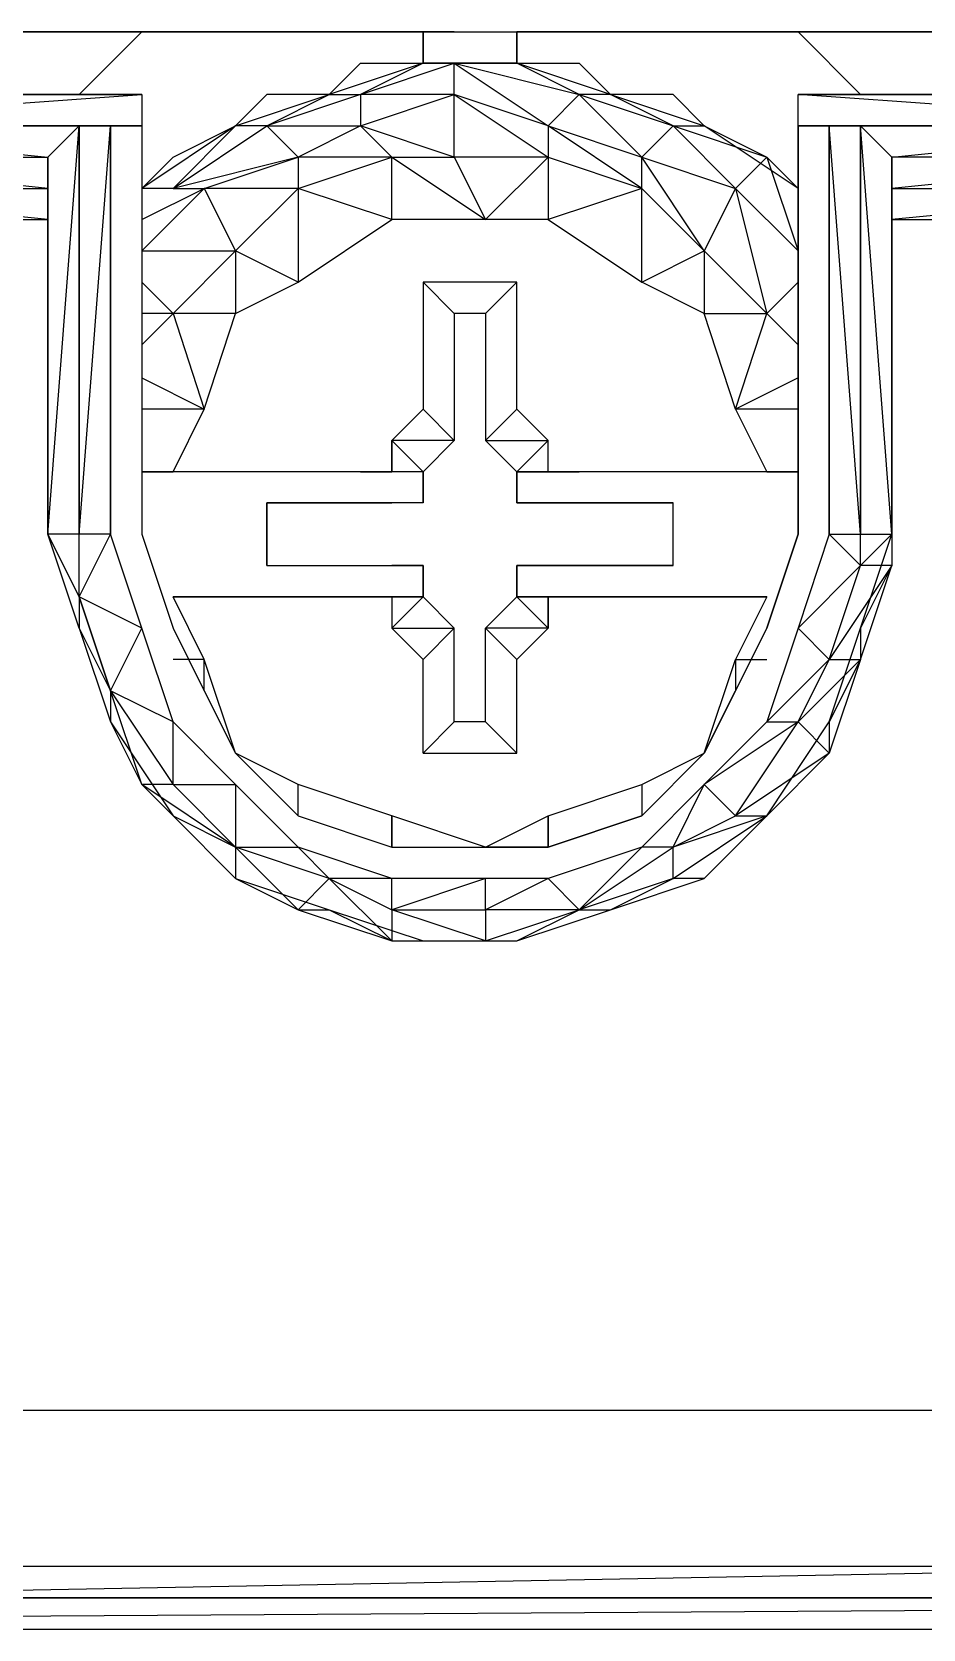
# Model space of a CAD drawing. Extents: x 0 to 75, y 0 to 130.
# Drawn here: x 30.96 to 44.04, y 106.57 to 130 of the extents above; entities that cross this region are included whole.
import ezdxf

# ---------------------------------------------------------------- set-up
doc = ezdxf.new("R2010")
doc.units = 0

# ---------------------------------------------------------------- blocks, each defined once
blk = doc.blocks.new('ezc100-1')
at = {"extrusion": (0, -2e-16, -1)}
for p, q in [((-23717.325, 27764.329), (-23725.125, 27764.329)), ((-23725.125, 27764.329), (-23717.325, 27764.329)), ((-23721.913, 27764.329), (-23722.831, 27763.411)), ((-23722.831, 27763.411), (-23721.913, 27764.329)), ((-23721.913, 27764.329), (-23722.831, 27763.411)), ((-23721.913, 27764.329), (-23712.279, 27764.329)), ((-23721.913, 27764.329), (-23712.279, 27764.329)), ((-23721.913, 27764.329), (-23717.784, 27764.329)), ((-23717.784, 27764.329), (-23721.913, 27764.329)), ((-23717.784, 27763.87), (-23717.784, 27764.329)), ((-23717.784, 27764.329), (-23717.784, 27763.87)), ((-23716.408, 27764.329), (-23716.408, 27763.87)), ((-23716.408, 27763.87), (-23716.408, 27764.329)), ((-23712.279, 27764.329), (-23716.408, 27764.329)), ((-23716.408, 27764.329), (-23712.279, 27764.329)), ((-23712.279, 27764.329), (-23711.361, 27763.411)), ((-23711.361, 27763.411), (-23712.279, 27764.329)), ((-23712.279, 27764.329), (-23711.361, 27763.411)), ((-23709.067, 27764.329), (-23712.279, 27764.329)), ((-23712.279, 27764.329), (-23709.067, 27764.329)), ((-23717.784, 27763.87), (-23719.16, 27763.411)), ((-23719.16, 27763.411), (-23718.702, 27763.87)), ((-23717.784, 27763.87), (-23718.702, 27763.411)), ((-23718.702, 27763.411), (-23717.325, 27763.87)), ((-23718.702, 27763.87), (-23717.784, 27763.87)), ((-23717.325, 27763.87), (-23717.784, 27763.87)), ((-23716.867, 27763.87), (-23717.784, 27763.87)), ((-23717.784, 27763.87), (-23716.408, 27763.87)), ((-23717.784, 27763.87), (-23717.784, 27763.87)), ((-23717.325, 27763.411), (-23717.325, 27763.87)), ((-23717.325, 27763.87), (-23715.949, 27762.952)), ((-23716.408, 27763.87), (-23717.325, 27763.87)), ((-23717.325, 27763.87), (-23715.49, 27763.411)), ((-23716.408, 27763.87), (-23716.867, 27763.87)), ((-23715.49, 27763.411), (-23716.408, 27763.87)), ((-23715.031, 27763.411), (-23716.408, 27763.87)), ((-23716.408, 27763.87), (-23715.49, 27763.87)), ((-23715.49, 27763.87), (-23715.031, 27763.411)), ((-23728.336, 27762.952), (-23721.913, 27763.411)), ((-23721.913, 27763.411), (-23728.336, 27763.411)), ((-23728.336, 27763.411), (-23721.913, 27763.411)), ((-23721.913, 27763.411), (-23728.336, 27763.411)), ((-23728.336, 27763.411), (-23721.913, 27763.411)), ((-23721.913, 27763.411), (-23728.336, 27763.411)), ((-23724.207, 27763.411), (-23721.913, 27763.411)), ((-23721.913, 27763.411), (-23721.913, 27762.952)), ((-23721.913, 27763.411), (-23721.913, 27762.952)), ((-23720.078, 27763.411), (-23720.537, 27762.952)), ((-23720.537, 27762.952), (-23719.16, 27763.411)), ((-23718.702, 27763.411), (-23720.078, 27762.952)), ((-23720.078, 27762.952), (-23719.16, 27763.411)), ((-23719.16, 27763.411), (-23720.078, 27763.411)), ((-23719.16, 27763.411), (-23718.702, 27763.411)), ((-23718.702, 27763.411), (-23718.702, 27762.952)), ((-23718.702, 27762.952), (-23717.325, 27763.411)), ((-23717.325, 27763.411), (-23718.702, 27763.411)), ((-23717.325, 27762.493), (-23717.325, 27763.411)), ((-23715.949, 27762.952), (-23717.325, 27763.411)), ((-23717.325, 27763.411), (-23715.949, 27762.493)), ((-23715.49, 27763.411), (-23715.949, 27762.952)), ((-23715.49, 27763.411), (-23715.49, 27763.411)), ((-23714.573, 27762.493), (-23715.49, 27763.411)), ((-23715.49, 27763.411), (-23714.114, 27762.952)), ((-23715.031, 27763.411), (-23715.49, 27763.411)), ((-23714.114, 27762.952), (-23715.031, 27763.411)), ((-23714.114, 27763.411), (-23715.031, 27763.411)), ((-23715.031, 27763.411), (-23713.655, 27762.952)), ((-23713.655, 27762.952), (-23714.114, 27763.411)), ((-23712.279, 27762.952), (-23712.279, 27763.411)), ((-23712.279, 27763.411), (-23705.856, 27763.411)), ((-23705.856, 27762.952), (-23712.279, 27763.411)), ((-23705.856, 27763.411), (-23712.279, 27763.411)), ((-23712.279, 27763.411), (-23705.856, 27763.411)), ((-23705.856, 27763.411), (-23712.279, 27763.411)), ((-23712.279, 27762.952), (-23712.279, 27763.411)), ((-23705.856, 27763.411), (-23712.279, 27763.411)), ((-23712.279, 27763.411), (-23709.985, 27763.411)), ((-23728.336, 27762.952), (-23722.372, 27762.952)), ((-23722.372, 27762.952), (-23728.336, 27762.952)), ((-23728.336, 27762.952), (-23722.831, 27762.952)), ((-23721.913, 27762.952), (-23728.336, 27762.952)), ((-23722.831, 27762.952), (-23727.878, 27762.952)), ((-23722.831, 27762.952), (-23727.878, 27762.952)), ((-23727.878, 27762.952), (-23723.29, 27762.493)), ((-23723.29, 27756.961), (-23722.831, 27762.952)), ((-23723.29, 27762.493), (-23722.831, 27762.952)), ((-23722.831, 27756.961), (-23722.372, 27762.952)), ((-23722.831, 27762.952), (-23722.831, 27756.961)), ((-23722.831, 27756.961), (-23722.831, 27762.952)), ((-23722.831, 27762.952), (-23722.831, 27762.952)), ((-23722.831, 27762.952), (-23722.372, 27762.952)), ((-23722.372, 27762.952), (-23722.372, 27756.961)), ((-23722.372, 27756.961), (-23722.372, 27762.952)), ((-23722.372, 27762.952), (-23721.913, 27762.952)), ((-23722.372, 27762.952), (-23722.372, 27762.952)), ((-23720.537, 27762.952), (-23721.913, 27762.035)), ((-23721.913, 27762.952), (-23721.913, 27756.961)), ((-23721.913, 27762.952), (-23721.913, 27756.961)), ((-23720.537, 27762.952), (-23721.454, 27762.035)), ((-23721.454, 27762.035), (-23720.078, 27762.952)), ((-23721.454, 27762.493), (-23720.537, 27762.952)), ((-23720.078, 27762.952), (-23720.537, 27762.952)), ((-23719.619, 27762.493), (-23720.078, 27762.952)), ((-23720.078, 27762.952), (-23718.702, 27762.952)), ((-23718.702, 27762.952), (-23719.619, 27762.493)), ((-23717.325, 27762.493), (-23718.702, 27762.952)), ((-23718.702, 27762.952), (-23718.243, 27762.493)), ((-23714.573, 27762.035), (-23715.949, 27762.952)), ((-23715.949, 27762.952), (-23714.573, 27762.493)), ((-23715.949, 27762.952), (-23715.949, 27762.493)), ((-23714.573, 27762.493), (-23714.114, 27762.952)), ((-23713.196, 27762.035), (-23714.114, 27762.952)), ((-23714.114, 27762.952), (-23713.655, 27762.952)), ((-23714.114, 27762.952), (-23712.737, 27762.493)), ((-23713.655, 27762.952), (-23712.737, 27762.493)), ((-23712.279, 27762.035), (-23713.655, 27762.952)), ((-23713.655, 27762.952), (-23712.737, 27762.493)), ((-23712.279, 27762.952), (-23712.279, 27756.961)), ((-23712.279, 27756.961), (-23712.279, 27762.952)), ((-23705.856, 27762.952), (-23712.279, 27762.952)), ((-23712.279, 27762.952), (-23711.82, 27762.952)), ((-23711.361, 27756.961), (-23711.82, 27762.952)), ((-23711.82, 27762.952), (-23711.82, 27756.961)), ((-23711.82, 27756.961), (-23711.82, 27762.952)), ((-23711.361, 27762.952), (-23711.82, 27762.952)), ((-23711.82, 27762.952), (-23705.856, 27762.952)), ((-23711.82, 27762.952), (-23705.856, 27762.952)), ((-23710.902, 27756.961), (-23711.361, 27762.952)), ((-23711.361, 27762.952), (-23711.361, 27756.961)), ((-23711.361, 27756.961), (-23711.361, 27762.952)), ((-23711.361, 27762.952), (-23710.902, 27762.493)), ((-23706.314, 27762.952), (-23711.361, 27762.952)), ((-23711.361, 27762.952), (-23706.314, 27762.952)), ((-23705.856, 27762.952), (-23711.361, 27762.952)), ((-23710.902, 27762.493), (-23706.314, 27762.952)), ((-23727.878, 27762.493), (-23723.29, 27762.493)), ((-23723.29, 27762.035), (-23727.878, 27762.493)), ((-23723.29, 27762.035), (-23723.29, 27762.493)), ((-23723.29, 27762.493), (-23723.29, 27756.961)), ((-23721.913, 27762.035), (-23721.454, 27762.493)), ((-23719.619, 27762.493), (-23721.454, 27762.035)), ((-23720.996, 27762.035), (-23719.619, 27762.493)), ((-23718.243, 27762.493), (-23719.619, 27762.493)), ((-23719.619, 27762.493), (-23719.619, 27762.035)), ((-23719.619, 27762.035), (-23718.243, 27762.493)), ((-23718.243, 27762.493), (-23717.325, 27762.493)), ((-23718.243, 27761.576), (-23718.243, 27762.493)), ((-23718.243, 27762.493), (-23716.867, 27761.576)), ((-23715.949, 27762.493), (-23717.325, 27762.493)), ((-23717.325, 27762.493), (-23716.867, 27761.576)), ((-23716.867, 27761.576), (-23715.949, 27762.493)), ((-23715.949, 27762.493), (-23714.573, 27762.035)), ((-23715.949, 27762.493), (-23715.949, 27761.576)), ((-23714.573, 27762.035), (-23714.573, 27762.493)), ((-23714.573, 27762.493), (-23713.196, 27762.035)), ((-23713.655, 27761.117), (-23714.573, 27762.493)), ((-23712.737, 27762.493), (-23713.196, 27762.035)), ((-23712.279, 27762.035), (-23712.737, 27762.493)), ((-23712.737, 27762.493), (-23712.279, 27761.117)), ((-23712.737, 27762.493), (-23712.279, 27762.035)), ((-23706.314, 27762.493), (-23710.902, 27762.035)), ((-23710.902, 27762.035), (-23710.902, 27762.493)), ((-23710.902, 27762.493), (-23710.902, 27756.961)), ((-23706.314, 27762.493), (-23710.902, 27762.493)), ((-23723.29, 27761.576), (-23727.878, 27762.035)), ((-23727.878, 27762.035), (-23723.29, 27762.035)), ((-23723.29, 27756.961), (-23723.29, 27762.035)), ((-23723.29, 27762.035), (-23723.29, 27761.576)), ((-23721.454, 27762.035), (-23721.913, 27762.035)), ((-23721.913, 27761.576), (-23720.996, 27762.035)), ((-23720.996, 27762.035), (-23721.913, 27761.117)), ((-23721.454, 27762.035), (-23720.996, 27762.035)), ((-23719.619, 27762.035), (-23720.996, 27762.035)), ((-23720.996, 27762.035), (-23720.537, 27761.117)), ((-23720.537, 27761.117), (-23719.619, 27762.035)), ((-23718.243, 27761.576), (-23719.619, 27762.035)), ((-23719.619, 27762.035), (-23719.619, 27760.658)), ((-23714.573, 27762.035), (-23715.949, 27761.576)), ((-23714.573, 27760.658), (-23714.573, 27762.035)), ((-23713.655, 27761.117), (-23714.573, 27762.035)), ((-23713.196, 27762.035), (-23713.655, 27761.117)), ((-23712.279, 27761.117), (-23713.196, 27762.035)), ((-23713.196, 27762.035), (-23712.737, 27760.199)), ((-23710.902, 27756.961), (-23710.902, 27762.035)), ((-23710.902, 27762.035), (-23710.902, 27756.961)), ((-23706.314, 27762.035), (-23710.902, 27761.576)), ((-23710.902, 27761.576), (-23710.902, 27762.035)), ((-23710.902, 27762.035), (-23706.314, 27762.035)), ((-23727.878, 27761.576), (-23723.29, 27761.576)), ((-23723.29, 27756.961), (-23723.29, 27761.576)), ((-23719.619, 27760.658), (-23718.243, 27761.576)), ((-23716.867, 27761.576), (-23718.243, 27761.576)), ((-23716.867, 27761.576), (-23716.867, 27761.576)), ((-23715.949, 27761.576), (-23716.867, 27761.576)), ((-23715.949, 27761.576), (-23714.573, 27760.658)), ((-23710.902, 27756.961), (-23710.902, 27761.576)), ((-23710.902, 27761.576), (-23706.314, 27761.576)), ((-23721.913, 27761.117), (-23720.537, 27761.117)), ((-23720.537, 27761.117), (-23721.454, 27760.199)), ((-23719.619, 27760.658), (-23720.537, 27761.117)), ((-23720.537, 27761.117), (-23720.537, 27760.199)), ((-23714.573, 27760.658), (-23713.655, 27761.117)), ((-23713.655, 27761.117), (-23713.655, 27760.199)), ((-23712.737, 27760.199), (-23713.655, 27761.117)), ((-23721.454, 27760.199), (-23721.913, 27760.658)), ((-23720.537, 27760.199), (-23719.619, 27760.658)), ((-23717.784, 27760.658), (-23717.325, 27760.199)), ((-23716.408, 27760.658), (-23717.784, 27760.658)), ((-23717.784, 27760.658), (-23717.784, 27758.796)), ((-23716.408, 27760.658), (-23716.867, 27760.199)), ((-23716.408, 27758.796), (-23716.408, 27760.658)), ((-23713.655, 27760.199), (-23714.573, 27760.658)), ((-23712.737, 27760.199), (-23712.279, 27760.658)), ((-23721.913, 27759.741), (-23721.454, 27760.199)), ((-23721.454, 27760.199), (-23721.913, 27760.199)), ((-23720.537, 27760.199), (-23721.454, 27760.199)), ((-23721.454, 27760.199), (-23720.996, 27758.796)), ((-23720.996, 27758.796), (-23720.537, 27760.199)), ((-23716.867, 27760.199), (-23717.325, 27760.199)), ((-23717.325, 27760.199), (-23717.325, 27758.337)), ((-23716.867, 27760.199), (-23716.867, 27758.337)), ((-23713.196, 27758.796), (-23713.655, 27760.199)), ((-23713.655, 27760.199), (-23712.737, 27760.199)), ((-23713.196, 27758.796), (-23712.737, 27760.199)), ((-23712.737, 27760.199), (-23712.279, 27759.741)), ((-23721.913, 27759.255), (-23720.996, 27758.796)), ((-23712.279, 27759.255), (-23713.196, 27758.796)), ((-23720.996, 27758.796), (-23721.913, 27758.796)), ((-23721.454, 27757.878), (-23720.996, 27758.796)), ((-23718.243, 27758.337), (-23717.784, 27758.796)), ((-23717.784, 27758.796), (-23717.325, 27758.337)), ((-23716.867, 27758.337), (-23716.408, 27758.796)), ((-23715.949, 27758.337), (-23716.408, 27758.796)), ((-23713.196, 27758.796), (-23712.737, 27757.878)), ((-23712.279, 27758.796), (-23713.196, 27758.796)), ((-23718.243, 27758.337), (-23717.784, 27757.878)), ((-23718.243, 27757.878), (-23718.243, 27758.337)), ((-23717.784, 27757.878), (-23718.243, 27758.337)), ((-23717.325, 27758.337), (-23718.243, 27758.337)), ((-23718.243, 27758.337), (-23718.243, 27757.878)), ((-23717.325, 27758.337), (-23717.784, 27757.878)), ((-23716.867, 27758.337), (-23715.949, 27758.337)), ((-23716.408, 27757.878), (-23716.867, 27758.337)), ((-23715.949, 27758.337), (-23716.408, 27757.878)), ((-23716.408, 27757.878), (-23715.949, 27758.337)), ((-23715.949, 27757.878), (-23715.949, 27758.337)), ((-23721.454, 27757.878), (-23721.913, 27757.878)), ((-23721.913, 27757.878), (-23721.454, 27757.878)), ((-23721.454, 27757.878), (-23721.913, 27757.878)), ((-23718.702, 27757.878), (-23721.454, 27757.878)), ((-23718.702, 27757.878), (-23721.454, 27757.878)), ((-23718.243, 27757.878), (-23718.702, 27757.878)), ((-23718.702, 27757.878), (-23718.243, 27757.878)), ((-23718.243, 27757.878), (-23718.702, 27757.878)), ((-23717.784, 27757.878), (-23718.243, 27757.878)), ((-23717.784, 27757.878), (-23718.243, 27757.878)), ((-23717.784, 27757.878), (-23717.784, 27757.42)), ((-23717.784, 27757.878), (-23717.784, 27757.42)), ((-23717.784, 27757.42), (-23717.784, 27757.878)), ((-23715.949, 27757.878), (-23716.408, 27757.878)), ((-23716.408, 27757.878), (-23716.408, 27757.42)), ((-23715.949, 27757.878), (-23716.408, 27757.878)), ((-23716.408, 27757.878), (-23715.949, 27757.878)), ((-23716.408, 27757.42), (-23716.408, 27757.878)), ((-23716.408, 27757.878), (-23716.408, 27757.42)), ((-23715.49, 27757.878), (-23715.949, 27757.878)), ((-23715.949, 27757.878), (-23715.949, 27757.878)), ((-23715.949, 27757.878), (-23715.49, 27757.878)), ((-23715.49, 27757.878), (-23715.949, 27757.878)), ((-23715.49, 27757.878), (-23715.949, 27757.878)), ((-23712.737, 27757.878), (-23715.49, 27757.878)), ((-23712.737, 27757.878), (-23715.49, 27757.878)), ((-23712.737, 27757.878), (-23712.279, 27757.878)), ((-23712.279, 27757.878), (-23712.737, 27757.878)), ((-23718.243, 27757.42), (-23720.078, 27757.42)), ((-23720.078, 27757.42), (-23720.078, 27756.502)), ((-23720.078, 27756.502), (-23720.078, 27757.42)), ((-23720.078, 27757.42), (-23718.702, 27757.42)), ((-23718.702, 27757.42), (-23718.243, 27757.42)), ((-23718.243, 27757.42), (-23718.702, 27757.42)), ((-23717.784, 27757.42), (-23718.243, 27757.42)), ((-23717.784, 27757.42), (-23718.243, 27757.42)), ((-23716.408, 27757.42), (-23715.949, 27757.42)), ((-23715.949, 27757.42), (-23716.408, 27757.42)), ((-23716.408, 27757.42), (-23715.949, 27757.42)), ((-23715.949, 27757.42), (-23715.49, 27757.42)), ((-23715.49, 27757.42), (-23715.949, 27757.42)), ((-23715.949, 27757.42), (-23714.114, 27757.42)), ((-23714.114, 27757.42), (-23715.49, 27757.42)), ((-23714.114, 27756.502), (-23714.114, 27757.42)), ((-23714.114, 27756.502), (-23714.114, 27757.42)), ((-23722.831, 27755.585), (-23723.29, 27756.961)), ((-23723.29, 27756.961), (-23722.831, 27756.043)), ((-23722.831, 27756.961), (-23723.29, 27756.961)), ((-23723.29, 27756.961), (-23722.831, 27756.043)), ((-23722.831, 27756.043), (-23723.29, 27756.961)), ((-23722.831, 27756.043), (-23722.831, 27756.961)), ((-23722.831, 27756.043), (-23722.372, 27756.961)), ((-23722.372, 27756.961), (-23722.831, 27756.961)), ((-23721.913, 27755.585), (-23722.372, 27756.961)), ((-23721.913, 27756.961), (-23721.454, 27755.585)), ((-23721.913, 27756.961), (-23721.454, 27755.585)), ((-23712.737, 27755.585), (-23712.279, 27756.961)), ((-23712.279, 27756.961), (-23712.737, 27755.585)), ((-23711.82, 27756.961), (-23712.279, 27755.585)), ((-23711.361, 27756.502), (-23711.82, 27756.961)), ((-23711.82, 27756.961), (-23711.361, 27756.961)), ((-23711.361, 27756.502), (-23711.361, 27756.961)), ((-23711.361, 27756.961), (-23710.902, 27756.961)), ((-23711.361, 27756.502), (-23710.902, 27756.961)), ((-23711.361, 27755.585), (-23710.902, 27756.961)), ((-23710.902, 27756.961), (-23710.902, 27756.502)), ((-23720.078, 27756.502), (-23718.702, 27756.502)), ((-23720.078, 27756.502), (-23718.243, 27756.502)), ((-23718.702, 27756.502), (-23718.243, 27756.502)), ((-23718.702, 27756.502), (-23718.243, 27756.502)), ((-23718.243, 27756.502), (-23717.784, 27756.502)), ((-23718.243, 27756.502), (-23717.784, 27756.502)), ((-23717.784, 27756.502), (-23718.243, 27756.502)), ((-23718.243, 27756.502), (-23718.243, 27756.502)), ((-23717.784, 27756.502), (-23717.784, 27756.043)), ((-23717.784, 27756.043), (-23717.784, 27756.502)), ((-23717.784, 27756.502), (-23717.784, 27756.043)), ((-23716.408, 27756.502), (-23715.949, 27756.502)), ((-23715.949, 27756.502), (-23716.408, 27756.502)), ((-23716.408, 27756.043), (-23716.408, 27756.502)), ((-23716.408, 27756.043), (-23716.408, 27756.502)), ((-23715.949, 27756.502), (-23716.408, 27756.502)), ((-23716.408, 27756.502), (-23716.408, 27756.043)), ((-23715.49, 27756.502), (-23715.949, 27756.502)), ((-23715.949, 27756.502), (-23715.49, 27756.502)), ((-23714.114, 27756.502), (-23715.949, 27756.502)), ((-23715.49, 27756.502), (-23714.114, 27756.502)), ((-23712.279, 27755.585), (-23711.361, 27756.502)), ((-23710.902, 27756.502), (-23711.82, 27755.126)), ((-23711.82, 27755.126), (-23711.361, 27756.502)), ((-23711.361, 27756.502), (-23711.361, 27756.502)), ((-23710.902, 27756.502), (-23711.361, 27756.502)), ((-23710.902, 27756.502), (-23711.361, 27755.585)), ((-23711.361, 27755.126), (-23710.902, 27756.502)), ((-23722.372, 27754.667), (-23722.831, 27756.043)), ((-23722.831, 27756.043), (-23722.831, 27755.585)), ((-23722.372, 27754.667), (-23722.831, 27756.043)), ((-23722.831, 27756.043), (-23722.372, 27754.667)), ((-23721.913, 27755.585), (-23722.831, 27756.043)), ((-23718.702, 27756.043), (-23721.454, 27756.043)), ((-23720.996, 27755.126), (-23721.454, 27756.043)), ((-23721.454, 27756.043), (-23718.702, 27756.043)), ((-23718.243, 27756.043), (-23718.702, 27756.043)), ((-23718.702, 27756.043), (-23718.243, 27756.043)), ((-23718.243, 27756.043), (-23718.702, 27756.043)), ((-23718.702, 27756.043), (-23718.702, 27756.043)), ((-23718.702, 27756.043), (-23718.243, 27756.043)), ((-23717.784, 27756.043), (-23718.243, 27756.043)), ((-23717.784, 27756.043), (-23718.243, 27755.585)), ((-23718.243, 27755.585), (-23717.784, 27756.043)), ((-23718.243, 27756.043), (-23717.784, 27756.043)), ((-23717.784, 27756.043), (-23718.243, 27756.043)), ((-23718.243, 27756.043), (-23718.243, 27755.585)), ((-23717.784, 27756.043), (-23717.325, 27755.585)), ((-23716.867, 27755.585), (-23716.408, 27756.043)), ((-23715.949, 27756.043), (-23716.408, 27756.043)), ((-23715.949, 27755.585), (-23716.408, 27756.043)), ((-23716.408, 27756.043), (-23715.949, 27756.043)), ((-23716.408, 27756.043), (-23715.949, 27755.585)), ((-23715.49, 27756.043), (-23715.949, 27756.043)), ((-23715.949, 27756.043), (-23715.949, 27755.585)), ((-23715.49, 27756.043), (-23715.949, 27756.043)), ((-23715.949, 27756.043), (-23715.49, 27756.043)), ((-23715.949, 27755.585), (-23715.949, 27756.043)), ((-23715.949, 27756.043), (-23715.49, 27756.043)), ((-23712.737, 27756.043), (-23715.49, 27756.043)), ((-23715.49, 27756.043), (-23712.737, 27756.043)), ((-23712.737, 27756.043), (-23713.196, 27755.126)), ((-23722.831, 27755.585), (-23722.372, 27754.667)), ((-23722.831, 27755.585), (-23722.831, 27755.585)), ((-23722.831, 27755.585), (-23722.372, 27754.208)), ((-23722.372, 27754.667), (-23721.913, 27755.585)), ((-23721.454, 27754.208), (-23721.913, 27755.585)), ((-23721.454, 27755.585), (-23720.996, 27754.667)), ((-23721.454, 27755.585), (-23720.996, 27754.667)), ((-23718.243, 27755.585), (-23717.325, 27755.585)), ((-23717.784, 27755.126), (-23718.243, 27755.585)), ((-23717.325, 27755.585), (-23717.784, 27755.126)), ((-23717.325, 27754.208), (-23717.325, 27755.585)), ((-23716.867, 27754.208), (-23716.867, 27755.585)), ((-23715.949, 27755.585), (-23716.867, 27755.585)), ((-23716.867, 27755.585), (-23716.408, 27755.126)), ((-23716.408, 27755.126), (-23715.949, 27755.585)), ((-23713.196, 27754.667), (-23712.737, 27755.585)), ((-23712.737, 27755.585), (-23713.196, 27754.667)), ((-23712.279, 27755.585), (-23712.737, 27754.208)), ((-23711.82, 27755.126), (-23712.279, 27755.585)), ((-23711.82, 27754.208), (-23711.361, 27755.585)), ((-23711.361, 27755.585), (-23711.361, 27755.126)), ((-23720.996, 27755.126), (-23721.454, 27755.126)), ((-23720.537, 27753.749), (-23720.996, 27755.126)), ((-23720.996, 27754.667), (-23720.996, 27755.126)), ((-23717.784, 27753.749), (-23717.784, 27755.126)), ((-23716.408, 27753.749), (-23716.408, 27755.126)), ((-23713.655, 27753.749), (-23713.196, 27755.126)), ((-23713.196, 27755.126), (-23712.737, 27755.126)), ((-23713.196, 27755.126), (-23713.196, 27754.667)), ((-23711.82, 27755.126), (-23712.737, 27754.208)), ((-23712.279, 27754.208), (-23711.82, 27755.126)), ((-23712.279, 27754.208), (-23711.361, 27755.126)), ((-23711.82, 27755.126), (-23711.361, 27755.126)), ((-23711.361, 27755.126), (-23711.82, 27754.208)), ((-23711.361, 27755.126), (-23711.82, 27753.749)), ((-23711.361, 27755.126), (-23711.361, 27755.126)), ((-23722.372, 27754.667), (-23722.372, 27754.667)), ((-23721.913, 27753.291), (-23722.372, 27754.667)), ((-23722.372, 27754.667), (-23722.372, 27754.208)), ((-23721.454, 27754.208), (-23722.372, 27754.667)), ((-23722.372, 27754.667), (-23721.454, 27753.291)), ((-23721.913, 27753.291), (-23722.372, 27754.667)), ((-23720.996, 27754.667), (-23720.537, 27753.749)), ((-23720.996, 27754.667), (-23720.537, 27753.749)), ((-23713.655, 27753.749), (-23713.196, 27754.667)), ((-23713.196, 27754.667), (-23713.655, 27753.749)), ((-23722.372, 27754.208), (-23721.913, 27753.291)), ((-23722.372, 27754.208), (-23722.372, 27754.208)), ((-23722.372, 27754.208), (-23721.454, 27752.832)), ((-23721.454, 27753.291), (-23721.454, 27754.208)), ((-23720.537, 27753.291), (-23721.454, 27754.208)), ((-23717.325, 27754.208), (-23717.784, 27753.749)), ((-23716.867, 27754.208), (-23717.325, 27754.208)), ((-23716.408, 27753.749), (-23716.867, 27754.208)), ((-23712.279, 27754.208), (-23713.655, 27753.291)), ((-23712.737, 27754.208), (-23713.655, 27753.291)), ((-23713.196, 27752.832), (-23712.279, 27754.208)), ((-23712.737, 27754.208), (-23712.279, 27754.208)), ((-23712.737, 27752.832), (-23711.82, 27754.208)), ((-23711.82, 27753.749), (-23712.279, 27754.208)), ((-23711.82, 27754.208), (-23711.82, 27753.749)), ((-23719.619, 27753.291), (-23720.537, 27753.749)), ((-23720.537, 27753.749), (-23719.619, 27752.832)), ((-23720.537, 27753.749), (-23719.619, 27752.832)), ((-23717.784, 27753.749), (-23716.408, 27753.749)), ((-23714.573, 27753.291), (-23713.655, 27753.749)), ((-23714.573, 27752.832), (-23713.655, 27753.749)), ((-23713.655, 27753.749), (-23714.573, 27752.832)), ((-23711.82, 27753.749), (-23713.196, 27752.832)), ((-23711.82, 27753.749), (-23712.737, 27752.832)), ((-23712.737, 27752.832), (-23711.82, 27753.749)), ((-23721.454, 27753.291), (-23721.913, 27753.291)), ((-23721.913, 27753.291), (-23721.454, 27752.832)), ((-23720.537, 27752.373), (-23721.913, 27753.291)), ((-23720.537, 27752.373), (-23721.454, 27753.291)), ((-23720.537, 27752.373), (-23721.454, 27753.291)), ((-23721.454, 27753.291), (-23720.537, 27753.291)), ((-23720.537, 27753.291), (-23720.537, 27752.373)), ((-23719.619, 27752.373), (-23720.537, 27753.291)), ((-23718.243, 27752.832), (-23719.619, 27753.291)), ((-23719.619, 27752.832), (-23719.619, 27753.291)), ((-23715.949, 27752.832), (-23714.573, 27753.291)), ((-23714.573, 27753.291), (-23714.573, 27752.832)), ((-23713.655, 27753.291), (-23714.573, 27752.373)), ((-23714.114, 27752.373), (-23713.655, 27753.291)), ((-23713.655, 27753.291), (-23713.196, 27752.832)), ((-23721.454, 27752.832), (-23720.537, 27752.373)), ((-23721.454, 27752.832), (-23720.537, 27751.914)), ((-23719.619, 27752.832), (-23718.243, 27752.373)), ((-23719.619, 27752.832), (-23718.243, 27752.373)), ((-23718.243, 27752.832), (-23718.243, 27752.373)), ((-23718.243, 27752.373), (-23718.243, 27752.832)), ((-23716.867, 27752.373), (-23718.243, 27752.832)), ((-23716.867, 27752.373), (-23715.949, 27752.832)), ((-23715.949, 27752.832), (-23715.949, 27752.373)), ((-23715.949, 27752.373), (-23715.949, 27752.832)), ((-23715.949, 27752.373), (-23714.573, 27752.832)), ((-23714.573, 27752.832), (-23715.949, 27752.373)), ((-23714.114, 27751.914), (-23712.737, 27752.832)), ((-23712.737, 27752.832), (-23714.114, 27752.373)), ((-23714.114, 27752.373), (-23713.196, 27752.832)), ((-23712.737, 27752.832), (-23713.655, 27751.914)), ((-23713.655, 27751.914), (-23712.737, 27752.832)), ((-23713.196, 27752.832), (-23712.737, 27752.832)), ((-23719.619, 27751.455), (-23720.537, 27752.373)), ((-23720.537, 27752.373), (-23720.537, 27751.914)), ((-23719.16, 27751.914), (-23720.537, 27752.373)), ((-23720.537, 27752.373), (-23719.619, 27752.373)), ((-23719.619, 27752.373), (-23719.16, 27751.914)), ((-23718.243, 27751.914), (-23719.619, 27752.373)), ((-23718.243, 27752.373), (-23716.867, 27752.373)), ((-23718.243, 27752.373), (-23716.867, 27752.373)), ((-23717.325, 27752.373), (-23716.867, 27752.373)), ((-23716.867, 27752.373), (-23715.949, 27752.373)), ((-23715.949, 27752.373), (-23716.867, 27752.373)), ((-23714.573, 27752.373), (-23715.949, 27751.914)), ((-23714.573, 27752.373), (-23715.49, 27751.455)), ((-23715.49, 27751.455), (-23714.114, 27752.373)), ((-23714.114, 27752.373), (-23714.573, 27752.373)), ((-23714.114, 27751.914), (-23714.114, 27752.373)), ((-23720.537, 27751.914), (-23719.619, 27751.455)), ((-23720.537, 27751.914), (-23719.16, 27751.455)), ((-23719.16, 27751.914), (-23719.619, 27751.455)), ((-23718.243, 27751.914), (-23719.16, 27751.914)), ((-23719.16, 27751.914), (-23718.243, 27751.455)), ((-23718.243, 27750.997), (-23719.16, 27751.914)), ((-23718.243, 27751.455), (-23718.243, 27751.914)), ((-23716.867, 27751.914), (-23718.243, 27751.455)), ((-23716.867, 27751.914), (-23718.243, 27751.914)), ((-23715.949, 27751.914), (-23716.867, 27751.455)), ((-23716.867, 27751.455), (-23716.867, 27751.914)), ((-23715.949, 27751.914), (-23716.867, 27751.914)), ((-23715.49, 27751.455), (-23715.949, 27751.914)), ((-23714.114, 27751.914), (-23715.49, 27751.455)), ((-23715.031, 27751.455), (-23714.114, 27751.914)), ((-23715.031, 27751.455), (-23713.655, 27751.914)), ((-23713.655, 27751.914), (-23714.114, 27751.914)), ((-23719.619, 27751.455), (-23718.243, 27750.997)), ((-23719.619, 27751.455), (-23719.16, 27751.455)), ((-23719.16, 27751.455), (-23718.243, 27750.997)), ((-23719.16, 27751.455), (-23717.784, 27750.997)), ((-23716.867, 27750.997), (-23718.243, 27751.455)), ((-23718.243, 27751.455), (-23716.867, 27751.455)), ((-23718.243, 27751.455), (-23718.243, 27750.997)), ((-23716.867, 27751.455), (-23716.867, 27750.997)), ((-23715.49, 27751.455), (-23716.867, 27751.455)), ((-23716.867, 27750.997), (-23715.49, 27751.455)), ((-23716.408, 27750.997), (-23715.49, 27751.455)), ((-23716.408, 27750.997), (-23715.031, 27751.455)), ((-23715.49, 27751.455), (-23715.031, 27751.455)), ((-23718.243, 27750.997), (-23716.867, 27750.997)), ((-23718.243, 27750.997), (-23717.784, 27750.997)), ((-23717.784, 27750.997), (-23716.867, 27750.997)), ((-23717.784, 27750.997), (-23716.408, 27750.997)), ((-23716.867, 27750.997), (-23716.408, 27750.997)), ((-23726.042, 27744.115), (-23708.149, 27744.115)), ((-23726.042, 27744.115), (-23708.149, 27744.115)), ((-23729.713, 27741.362), (-23705.397, 27741.821)), ((-23705.397, 27741.821), (-23728.795, 27741.821)), ((-23754.487, 27741.362), (-23679.677, 27741.362)), ((-23679.677, 27741.362), (-23754.487, 27740.903)), ((-23754.487, 27741.362), (-23679.677, 27741.362)), ((-23679.677, 27741.362), (-23754.487, 27741.362)), ((-23754.487, 27741.362), (-23704.479, 27741.362)), ((-23704.479, 27741.362), (-23729.713, 27741.362)), ((-23754.487, 27740.903), (-23679.677, 27740.903))]:
    blk.add_line(p, q, dxfattribs=at)

msp = doc.modelspace()

# ---------------------------------------------------------------- block references
msp.add_blockref('ezc100-1', (23754.487, -27634.329))

doc.saveas('drawing.dxf')
